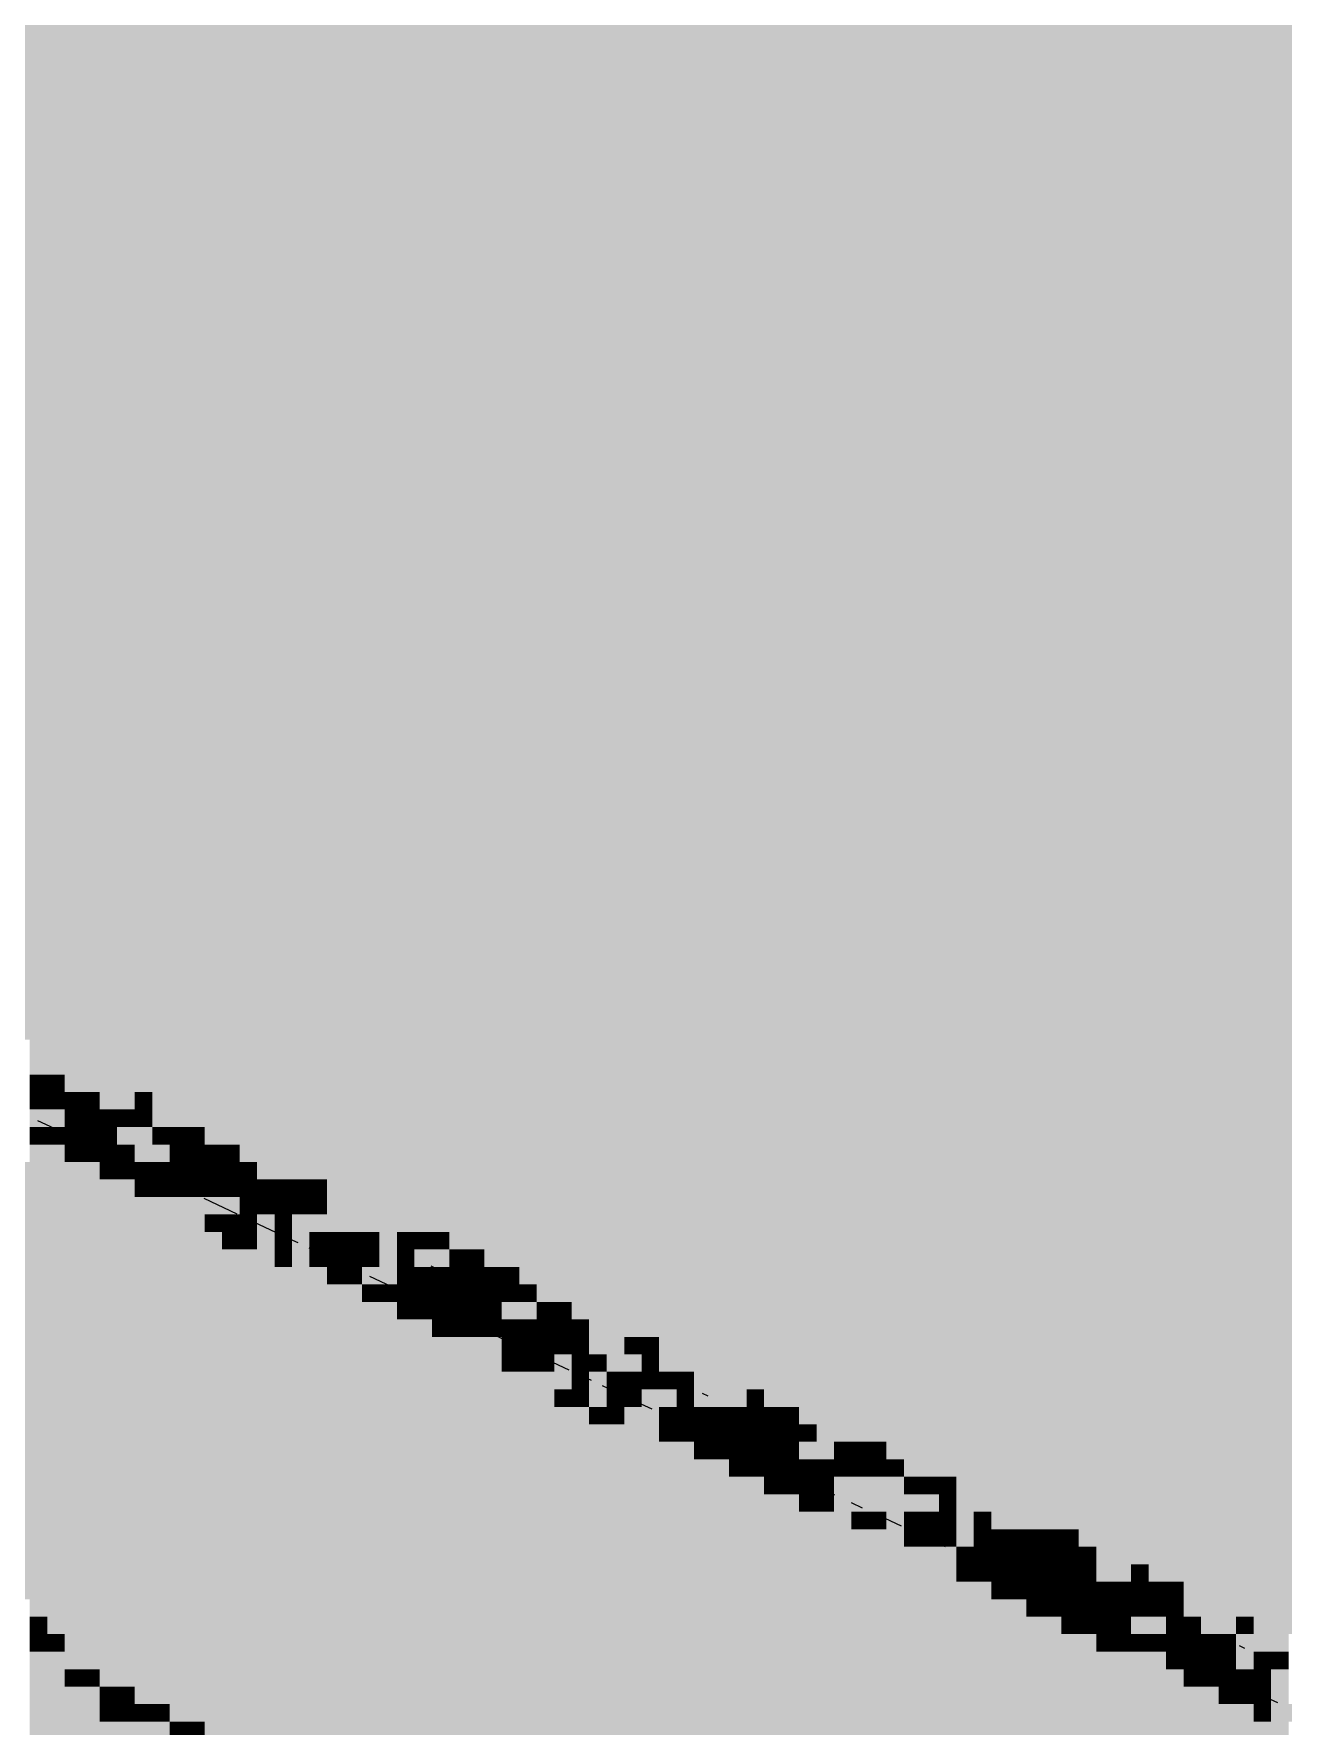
# Paper-space layout '03 3D Building and Roof' of a CAD drawing. Header units: millimetres. Extents: x 5 to 415, y 5 to 292.
# Drawn here: x 171.37 to 183.28, y 198.29 to 214.42 of the extents above; entities that cross this region are included whole.
import ezdxf

# ---------------------------------------------------------------- set-up
doc = ezdxf.new("R2010")
doc.units = ezdxf.units.MM
doc.layers.add('EXISTING', color=7, linetype='Continuous')
doc.layers.add('IMAGES', color=7, linetype='Continuous')

# ---------------------------------------------------------------- blocks, each defined once
blk = doc.blocks.new('SHEET_03')
at = {"layer": 'EXISTING', "color": 250, "lineweight": 9}
for p, q in [((171.728, 203.911), (171.412, 204.06)), ((172.098, 203.738), (171.834, 203.862)), ((172.309, 203.639), (172.203, 203.688)), ((172.467, 203.565), (172.414, 203.589)), ((172.678, 203.466), (172.625, 203.49)), ((172.889, 203.366), (172.784, 203.416)), ((173.575, 203.419), (173.628, 203.394)), ((173.311, 203.168), (172.995, 203.317)), ((173.681, 202.995), (173.417, 203.119)), ((173.892, 202.896), (173.786, 202.945)), ((174.05, 202.822), (173.997, 202.846)), ((174.261, 202.722), (174.208, 202.747)), ((174.472, 202.623), (174.419, 202.648)), ((174.894, 202.425), (174.577, 202.574)), ((175.158, 202.676), (175.211, 202.651)), ((175.105, 202.326), (175, 202.376)), ((175.263, 202.252), (175.211, 202.277)), ((175.474, 202.153), (175.369, 202.202)), ((175.685, 202.054), (175.58, 202.103)), ((175.844, 201.979), (175.791, 202.004)), ((176.477, 201.682), (176.002, 201.905)), ((176.688, 201.583), (176.582, 201.633)), ((176.846, 201.509), (176.793, 201.534)), ((177.057, 201.41), (176.952, 201.459)), ((177.743, 201.462), (177.796, 201.438)), ((177.268, 201.311), (177.163, 201.36)), ((177.426, 201.236), (177.374, 201.261)), ((178.06, 200.939), (177.585, 201.162)), ((178.482, 201.116), (178.534, 201.091)), ((178.271, 200.84), (178.165, 200.89)), ((178.482, 200.741), (178.376, 200.79)), ((178.64, 200.667), (178.587, 200.691)), ((178.851, 200.568), (178.745, 200.617)), ((179.009, 200.493), (178.957, 200.518)), ((179.273, 200.369), (179.168, 200.419)), ((179.642, 200.196), (179.379, 200.32)), ((179.853, 200.097), (179.748, 200.146)), ((180.064, 199.998), (179.959, 200.047)), ((180.223, 199.924), (180.17, 199.948)), ((180.434, 199.824), (180.328, 199.874)), ((181.12, 199.877), (181.172, 199.852)), ((180.856, 199.626), (180.539, 199.775)), ((181.225, 199.453), (180.961, 199.577)), ((181.436, 199.354), (181.331, 199.403)), ((181.647, 199.255), (181.542, 199.304)), ((181.806, 199.18), (181.753, 199.205)), ((182.017, 199.081), (181.911, 199.131)), ((182.439, 198.883), (182.122, 199.032)), ((182.702, 199.134), (182.755, 199.109)), ((182.861, 199.06), (182.914, 199.035)), ((182.65, 198.784), (182.544, 198.834)), ((183.019, 198.611), (182.755, 198.735)), ((183.23, 198.512), (183.125, 198.561))]:
    blk.add_line(p, q, dxfattribs=at)
at = {"layer": 'IMAGES', "color": 7}
for points in [[(150.671, 214.333), (193.33, 214.333), (150.671, 214.5), (193.33, 214.5)], [(151.005, 214.167), (193.663, 214.167), (151.005, 214.333), (193.663, 214.333)], [(151.338, 214), (194.163, 214), (151.338, 214.167), (194.163, 214.167)], [(151.838, 213.833), (194.496, 213.833), (151.838, 214), (194.496, 214)], [(152.171, 213.667), (194.663, 213.667), (152.171, 213.833), (194.663, 213.833)], [(152.504, 213.5), (195.163, 213.5), (152.504, 213.667), (195.163, 213.667)], [(152.838, 213.333), (195.496, 213.333), (152.838, 213.5), (195.496, 213.5)], [(153.171, 213.167), (195.83, 213.167), (153.171, 213.333), (195.83, 213.333)], [(153.671, 213), (196.163, 213), (153.671, 213.167), (196.163, 213.167)], [(153.671, 212.833), (196.496, 212.833), (153.671, 213), (196.496, 213)], [(154.504, 212.667), (196.996, 212.667), (154.504, 212.833), (196.996, 212.833)], [(154.671, 212.5), (197.329, 212.5), (154.671, 212.667), (197.329, 212.667)], [(155.004, 212.333), (197.496, 212.333), (155.004, 212.5), (197.496, 212.5)], [(155.337, 212.167), (197.663, 212.167), (155.337, 212.333), (197.663, 212.333)], [(155.837, 212), (197.829, 212), (155.837, 212.167), (197.829, 212.167)], [(156.17, 211.833), (198.162, 211.833), (156.17, 212), (198.162, 212)], [(156.337, 211.667), (198.662, 211.667), (156.337, 211.833), (198.662, 211.833)], [(156.67, 211.5), (198.996, 211.5), (156.67, 211.667), (198.996, 211.667)], [(157.003, 211.333), (199.162, 211.333), (157.003, 211.5), (199.162, 211.5)], [(157.337, 211.167), (199.662, 211.167), (157.337, 211.333), (199.662, 211.333)], [(157.837, 211), (199.995, 211), (157.837, 211.167), (199.995, 211.167)], [(158.17, 210.833), (200.329, 210.833), (158.17, 211), (200.329, 211)], [(158.67, 210.667), (200.662, 210.667), (158.67, 210.833), (200.662, 210.833)], [(159.003, 210.5), (200.995, 210.5), (159.003, 210.667), (200.995, 210.667)], [(159.336, 210.333), (201.329, 210.333), (159.336, 210.5), (201.329, 210.5)], [(159.67, 210.167), (201.828, 210.167), (159.67, 210.333), (201.828, 210.333)], [(159.836, 210), (202.162, 210), (159.836, 210.167), (202.162, 210.167)], [(160.17, 209.833), (202.328, 209.833), (160.17, 210), (202.328, 210)], [(160.669, 209.667), (202.828, 209.667), (160.669, 209.833), (202.828, 209.833)], [(161.169, 209.5), (203.162, 209.5), (161.169, 209.667), (203.162, 209.667)], [(161.336, 209.333), (203.495, 209.333), (161.336, 209.5), (203.495, 209.5)], [(161.669, 209.167), (203.995, 209.167), (161.669, 209.333), (203.995, 209.333)], [(162.169, 209), (204.328, 209), (162.169, 209.167), (204.328, 209.167)], [(162.502, 208.833), (204.495, 208.833), (162.502, 209), (204.495, 209)], [(162.836, 208.667), (204.994, 208.667), (162.836, 208.833), (204.994, 208.833)], [(163.002, 208.5), (205.328, 208.5), (163.002, 208.667), (205.328, 208.667)], [(163.502, 208.333), (205.661, 208.333), (163.502, 208.5), (205.661, 208.5)], [(163.836, 208.167), (205.994, 208.167), (163.836, 208.333), (205.994, 208.333)], [(164.169, 208), (206.328, 208), (164.169, 208.167), (206.328, 208.167)], [(164.502, 207.833), (206.661, 207.833), (164.502, 208), (206.661, 208)], [(164.835, 207.667), (207.161, 207.667), (164.835, 207.833), (207.161, 207.833)], [(165.335, 207.5), (207.494, 207.5), (165.335, 207.667), (207.494, 207.667)], [(165.669, 207.333), (207.827, 207.333), (165.669, 207.5), (207.827, 207.5)], [(166.168, 207.167), (208.161, 207.167), (166.168, 207.333), (208.161, 207.333)], [(166.335, 207), (208.494, 207), (166.335, 207.167), (208.494, 207.167)], [(166.668, 206.833), (208.994, 206.833), (166.668, 207), (208.994, 207)], [(166.668, 206.667), (209.16, 206.667), (166.668, 206.833), (209.16, 206.833)], [(167.335, 206.5), (209.494, 206.5), (167.335, 206.667), (209.494, 206.667)], [(167.668, 206.333), (209.827, 206.333), (167.668, 206.5), (209.827, 206.5)], [(168.001, 206.167), (210.327, 206.167), (168.001, 206.333), (210.327, 206.333)], [(168.501, 206), (210.66, 206), (168.501, 206.167), (210.66, 206.167)], [(168.835, 205.833), (210.993, 205.833), (168.835, 206), (210.993, 206)], [(169.334, 205.667), (211.327, 205.667), (169.334, 205.833), (211.327, 205.833)], [(169.668, 205.5), (211.66, 205.5), (169.668, 205.667), (211.66, 205.667)], [(169.834, 205.333), (212.16, 205.333), (169.834, 205.5), (212.16, 205.5)], [(170.334, 205.167), (212.493, 205.167), (170.334, 205.333), (212.493, 205.333)], [(170.668, 205), (212.66, 205), (170.668, 205.167), (212.66, 205.167)], [(171.167, 204.833), (212.993, 204.833), (171.167, 205), (212.993, 205)], [(171.334, 204.667), (213.493, 204.667), (171.334, 204.833), (213.493, 204.833)], [(171.334, 204.5), (171.667, 204.5), (171.334, 204.667), (171.667, 204.667)], [(171.667, 204.5), (213.826, 204.5), (171.667, 204.667), (213.826, 204.667)], [(171.334, 204.333), (171.501, 204.333), (171.334, 204.5), (171.501, 204.5)], [(171.501, 204.333), (171.667, 204.333), (171.501, 204.5), (171.667, 204.5)], [(171.667, 204.333), (172.001, 204.333), (171.667, 204.5), (172.001, 204.5)], [(172.001, 204.333), (214.159, 204.333), (172.001, 204.5), (214.159, 204.5)], [(171.334, 204.167), (171.501, 204.167), (171.334, 204.333), (171.501, 204.333)], [(171.501, 204.167), (171.667, 204.167), (171.501, 204.333), (171.667, 204.333)], [(171.667, 204.167), (171.834, 204.167), (171.667, 204.333), (171.834, 204.333)], [(171.834, 204.167), (172.001, 204.167), (171.834, 204.333), (172.001, 204.333)], [(172.001, 204.167), (172.334, 204.167), (172.001, 204.333), (172.334, 204.333)], [(172.334, 204.167), (172.501, 204.167), (172.334, 204.333), (172.501, 204.333)], [(172.501, 204.167), (214.493, 204.167), (172.501, 204.333), (214.493, 204.333)], [(171.334, 204), (171.667, 204), (171.334, 204.167), (171.667, 204.167)], [(171.667, 204), (171.834, 204), (171.667, 204.167), (171.834, 204.167)], [(171.834, 204), (172.001, 204), (171.834, 204.167), (172.001, 204.167)], [(172.001, 204), (172.167, 204), (172.001, 204.167), (172.167, 204.167)], [(172.167, 204), (172.334, 204), (172.167, 204.167), (172.334, 204.167)], [(172.334, 204), (172.501, 204), (172.334, 204.167), (172.501, 204.167)], [(172.501, 204), (172.834, 204), (172.501, 204.167), (172.834, 204.167)], [(172.834, 204), (214.826, 204), (172.834, 204.167), (214.826, 204.167)], [(171.334, 203.833), (171.501, 203.833), (171.334, 204), (171.501, 204)], [(171.501, 203.833), (171.667, 203.833), (171.501, 204), (171.667, 204)], [(171.667, 203.833), (171.834, 203.833), (171.667, 204), (171.834, 204)], [(171.834, 203.833), (172.001, 203.833), (171.834, 204), (172.001, 204)], [(172.001, 203.833), (172.167, 203.833), (172.001, 204), (172.167, 204)], [(172.167, 203.833), (172.501, 203.833), (172.167, 204), (172.501, 204)], [(172.501, 203.833), (172.667, 203.833), (172.501, 204), (172.667, 204)], [(172.667, 203.833), (172.834, 203.833), (172.667, 204), (172.834, 204)], [(172.834, 203.833), (173, 203.833), (172.834, 204), (173, 204)], [(173, 203.833), (215.326, 203.833), (173, 204), (215.326, 204)], [(171.334, 203.667), (171.667, 203.667), (171.334, 203.833), (171.667, 203.833)], [(171.667, 203.667), (171.834, 203.667), (171.667, 203.833), (171.834, 203.833)], [(171.834, 203.667), (172.001, 203.667), (171.834, 203.833), (172.001, 203.833)], [(172.001, 203.667), (172.167, 203.667), (172.001, 203.833), (172.167, 203.833)], [(172.167, 203.667), (172.334, 203.667), (172.167, 203.833), (172.334, 203.833)], [(172.334, 203.667), (172.667, 203.667), (172.334, 203.833), (172.667, 203.833)], [(172.667, 203.667), (172.834, 203.667), (172.667, 203.833), (172.834, 203.833)], [(172.834, 203.667), (173, 203.667), (172.834, 203.833), (173, 203.833)], [(173, 203.667), (173.167, 203.667), (173, 203.833), (173.167, 203.833)], [(173.167, 203.667), (173.334, 203.667), (173.167, 203.833), (173.334, 203.833)], [(173.334, 203.667), (215.659, 203.667), (173.334, 203.833), (215.659, 203.833)], [(162.003, 203.5), (171.667, 203.5), (162.003, 203.667), (171.667, 203.667)], [(171.667, 203.5), (172.001, 203.5), (171.667, 203.667), (172.001, 203.667)], [(172.001, 203.5), (172.167, 203.5), (172.001, 203.667), (172.167, 203.667)], [(172.167, 203.5), (172.334, 203.5), (172.167, 203.667), (172.334, 203.667)], [(172.334, 203.5), (172.501, 203.5), (172.334, 203.667), (172.501, 203.667)], [(172.501, 203.5), (172.667, 203.5), (172.501, 203.667), (172.667, 203.667)], [(172.667, 203.5), (172.834, 203.5), (172.667, 203.667), (172.834, 203.667)], [(172.834, 203.5), (173, 203.5), (172.834, 203.667), (173, 203.667)], [(173, 203.5), (173.167, 203.5), (173, 203.667), (173.167, 203.667)], [(173.167, 203.5), (173.334, 203.5), (173.167, 203.667), (173.334, 203.667)], [(173.334, 203.5), (173.5, 203.5), (173.334, 203.667), (173.5, 203.667)], [(173.5, 203.5), (173.834, 203.5), (173.5, 203.667), (173.834, 203.667)], [(173.834, 203.5), (215.992, 203.5), (173.834, 203.667), (215.992, 203.667)], [(162.336, 203.333), (172.001, 203.333), (162.336, 203.5), (172.001, 203.5)], [(172.001, 203.333), (172.334, 203.333), (172.001, 203.5), (172.334, 203.5)], [(172.334, 203.333), (172.501, 203.333), (172.334, 203.5), (172.501, 203.5)], [(172.501, 203.333), (172.667, 203.333), (172.501, 203.5), (172.667, 203.5)], [(172.667, 203.333), (172.834, 203.333), (172.667, 203.5), (172.834, 203.5)], [(172.834, 203.333), (173, 203.333), (172.834, 203.5), (173, 203.5)], [(173, 203.333), (173.167, 203.333), (173, 203.5), (173.167, 203.5)], [(173.167, 203.333), (173.334, 203.333), (173.167, 203.5), (173.334, 203.5)], [(173.334, 203.333), (173.5, 203.333), (173.334, 203.5), (173.5, 203.5)], [(173.5, 203.333), (173.667, 203.333), (173.5, 203.5), (173.667, 203.5)], [(173.667, 203.333), (173.834, 203.333), (173.667, 203.5), (173.834, 203.5)], [(173.834, 203.333), (174, 203.333), (173.834, 203.5), (174, 203.5)], [(174, 203.333), (174.167, 203.333), (174, 203.5), (174.167, 203.5)], [(174.167, 203.333), (216.326, 203.333), (174.167, 203.5), (216.326, 203.5)], [(162.836, 203.167), (172.334, 203.167), (162.836, 203.333), (172.334, 203.333)], [(172.334, 203.167), (172.667, 203.167), (172.334, 203.333), (172.667, 203.333)], [(172.667, 203.167), (173, 203.167), (172.667, 203.333), (173, 203.333)], [(173, 203.167), (173.334, 203.167), (173, 203.333), (173.334, 203.333)], [(173.334, 203.167), (173.5, 203.167), (173.334, 203.333), (173.5, 203.333)], [(173.5, 203.167), (173.667, 203.167), (173.5, 203.333), (173.667, 203.333)], [(173.667, 203.167), (173.834, 203.167), (173.667, 203.333), (173.834, 203.333)], [(173.834, 203.167), (174, 203.167), (173.834, 203.333), (174, 203.333)], [(174, 203.167), (174.167, 203.167), (174, 203.333), (174.167, 203.333)], [(174.167, 203.167), (174.5, 203.167), (174.167, 203.333), (174.5, 203.333)], [(174.5, 203.167), (216.659, 203.167), (174.5, 203.333), (216.659, 203.333)], [(163.002, 203), (172.667, 203), (163.002, 203.167), (172.667, 203.167)], [(172.667, 203), (173, 203), (172.667, 203.167), (173, 203.167)], [(173, 203), (173.167, 203), (173, 203.167), (173.167, 203.167)], [(173.167, 203), (173.334, 203), (173.167, 203.167), (173.334, 203.167)], [(173.334, 203), (173.5, 203), (173.334, 203.167), (173.5, 203.167)], [(173.5, 202.833), (173.667, 202.833), (173.5, 203.167), (173.667, 203.167)], [(173.667, 203), (173.834, 203), (173.667, 203.167), (173.834, 203.167)], [(173.834, 203), (174.167, 203), (173.834, 203.167), (174.167, 203.167)], [(174.167, 203), (174.5, 203), (174.167, 203.167), (174.5, 203.167)], [(174.5, 203), (174.833, 203), (174.5, 203.167), (174.833, 203.167)], [(174.833, 203), (216.992, 203), (174.833, 203.167), (216.992, 203.167)], [(163.336, 202.833), (173.167, 202.833), (163.336, 203), (173.167, 203)], [(173.167, 202.833), (173.334, 202.833), (173.167, 203), (173.334, 203)], [(173.334, 202.833), (173.5, 202.833), (173.334, 203), (173.5, 203)], [(173.667, 202.833), (173.834, 202.833), (173.667, 203), (173.834, 203)], [(173.834, 202.667), (174, 202.667), (173.834, 203), (174, 203)], [(174, 202.833), (174.167, 202.833), (174, 203), (174.167, 203)], [(174.167, 202.833), (174.334, 202.833), (174.167, 203), (174.334, 203)], [(174.334, 202.833), (174.5, 202.833), (174.334, 203), (174.5, 203)], [(174.5, 202.833), (174.667, 202.833), (174.5, 203), (174.667, 203)], [(174.667, 202.667), (174.833, 202.667), (174.667, 203), (174.833, 203)], [(174.833, 202.833), (175, 202.833), (174.833, 203), (175, 203)], [(175, 202.833), (175.167, 202.833), (175, 203), (175.167, 203)], [(175.167, 202.833), (175.333, 202.833), (175.167, 203), (175.333, 203)], [(175.333, 202.833), (217.326, 202.833), (175.333, 203), (217.326, 203)], [(164.002, 202.667), (173.334, 202.667), (164.002, 202.833), (173.334, 202.833)], [(173.334, 202.667), (173.667, 202.667), (173.334, 202.833), (173.667, 202.833)], [(173.667, 202.667), (173.834, 202.667), (173.667, 202.833), (173.834, 202.833)], [(174, 202.667), (174.167, 202.667), (174, 202.833), (174.167, 202.833)], [(174.167, 202.667), (174.334, 202.667), (174.167, 202.833), (174.334, 202.833)], [(174.334, 202.667), (174.5, 202.667), (174.334, 202.833), (174.5, 202.833)], [(174.5, 202.667), (174.667, 202.667), (174.5, 202.833), (174.667, 202.833)], [(174.833, 202.667), (175, 202.667), (174.833, 202.833), (175, 202.833)], [(175, 202.667), (175.333, 202.667), (175, 202.833), (175.333, 202.833)], [(175.333, 202.667), (175.5, 202.667), (175.333, 202.833), (175.5, 202.833)], [(175.5, 202.667), (175.667, 202.667), (175.5, 202.833), (175.667, 202.833)], [(175.667, 202.667), (217.659, 202.667), (175.667, 202.833), (217.659, 202.833)], [(164.335, 202.5), (173.667, 202.5), (164.335, 202.667), (173.667, 202.667)], [(173.667, 202.5), (174.167, 202.5), (173.667, 202.667), (174.167, 202.667)], [(174.167, 202.5), (174.334, 202.5), (174.167, 202.667), (174.334, 202.667)], [(174.334, 202.5), (174.5, 202.5), (174.334, 202.667), (174.5, 202.667)], [(174.5, 202.5), (174.833, 202.5), (174.5, 202.667), (174.833, 202.667)], [(174.833, 202.5), (175, 202.5), (174.833, 202.667), (175, 202.667)], [(175, 202.5), (175.167, 202.5), (175, 202.667), (175.167, 202.667)], [(175.167, 202.5), (175.333, 202.5), (175.167, 202.667), (175.333, 202.667)], [(175.333, 202.5), (175.5, 202.5), (175.333, 202.667), (175.5, 202.667)], [(175.5, 202.5), (175.667, 202.5), (175.5, 202.667), (175.667, 202.667)], [(175.667, 202.5), (175.833, 202.5), (175.667, 202.667), (175.833, 202.667)], [(175.833, 202.5), (176, 202.5), (175.833, 202.667), (176, 202.667)], [(176, 202.5), (217.992, 202.5), (176, 202.667), (217.992, 202.667)], [(164.502, 202.333), (174.167, 202.333), (164.502, 202.5), (174.167, 202.5)], [(174.167, 202.333), (174.5, 202.333), (174.167, 202.5), (174.5, 202.5)], [(174.5, 202.333), (174.667, 202.333), (174.5, 202.5), (174.667, 202.5)], [(174.667, 202.333), (174.833, 202.333), (174.667, 202.5), (174.833, 202.5)], [(174.833, 202.333), (175, 202.333), (174.833, 202.5), (175, 202.5)], [(175, 202.333), (175.167, 202.333), (175, 202.5), (175.167, 202.5)], [(175.167, 202.333), (175.333, 202.333), (175.167, 202.5), (175.333, 202.5)], [(175.333, 202.333), (175.5, 202.333), (175.333, 202.5), (175.5, 202.5)], [(175.5, 202.333), (175.667, 202.333), (175.5, 202.5), (175.667, 202.5)], [(175.667, 202.333), (175.833, 202.333), (175.667, 202.5), (175.833, 202.5)], [(175.833, 202.333), (176, 202.333), (175.833, 202.5), (176, 202.5)], [(176, 202.333), (176.167, 202.333), (176, 202.5), (176.167, 202.5)], [(176.167, 202.333), (217.992, 202.333), (176.167, 202.5), (217.992, 202.5)], [(164.835, 202.167), (174.5, 202.167), (164.835, 202.333), (174.5, 202.333)], [(174.5, 202.167), (174.833, 202.167), (174.5, 202.333), (174.833, 202.333)], [(174.833, 202.167), (175, 202.167), (174.833, 202.333), (175, 202.333)], [(175, 202.167), (175.167, 202.167), (175, 202.333), (175.167, 202.333)], [(175.167, 202.167), (175.333, 202.167), (175.167, 202.333), (175.333, 202.333)], [(175.333, 202.167), (175.5, 202.167), (175.333, 202.333), (175.5, 202.333)], [(175.5, 202.167), (175.667, 202.167), (175.5, 202.333), (175.667, 202.333)], [(175.667, 202.167), (175.833, 202.167), (175.667, 202.333), (175.833, 202.333)], [(175.833, 202.167), (176.167, 202.167), (175.833, 202.333), (176.167, 202.333)], [(176.167, 202.167), (176.333, 202.167), (176.167, 202.333), (176.333, 202.333)], [(176.333, 202.167), (176.5, 202.167), (176.333, 202.333), (176.5, 202.333)], [(176.5, 202.167), (218.159, 202.167), (176.5, 202.333), (218.159, 202.333)], [(165.169, 202), (174.833, 202), (165.169, 202.167), (174.833, 202.167)], [(174.833, 202), (175.167, 202), (174.833, 202.167), (175.167, 202.167)], [(175.167, 202), (175.333, 202), (175.167, 202.167), (175.333, 202.167)], [(175.333, 202), (175.5, 202), (175.333, 202.167), (175.5, 202.167)], [(175.5, 202), (175.667, 202), (175.5, 202.167), (175.667, 202.167)], [(175.667, 202), (175.833, 202), (175.667, 202.167), (175.833, 202.167)], [(175.833, 202), (176, 202), (175.833, 202.167), (176, 202.167)], [(176, 202), (176.167, 202), (176, 202.167), (176.167, 202.167)], [(176.167, 202), (176.333, 202), (176.167, 202.167), (176.333, 202.167)], [(176.333, 202), (176.5, 202), (176.333, 202.167), (176.5, 202.167)], [(176.5, 202), (176.666, 202), (176.5, 202.167), (176.666, 202.167)], [(176.666, 202), (177.166, 202), (176.666, 202.167), (177.166, 202.167)], [(177.166, 202), (253.485, 202), (177.166, 202.167), (253.485, 202.167)], [(165.502, 201.833), (175.167, 201.833), (165.502, 202), (175.167, 202)], [(175.167, 201.833), (175.5, 201.833), (175.167, 202), (175.5, 202)], [(175.5, 201.833), (175.833, 201.833), (175.5, 202), (175.833, 202)], [(175.833, 201.833), (176, 201.833), (175.833, 202), (176, 202)], [(176, 201.833), (176.167, 201.833), (176, 202), (176.167, 202)], [(176.167, 201.833), (176.333, 201.833), (176.167, 202), (176.333, 202)], [(176.333, 201.833), (176.5, 201.833), (176.333, 202), (176.5, 202)], [(176.5, 201.833), (176.666, 201.833), (176.5, 202), (176.666, 202)], [(176.666, 201.833), (177, 201.833), (176.666, 202), (177, 202)], [(177, 201.833), (177.166, 201.833), (177, 202), (177.166, 202)], [(177.166, 201.833), (177.333, 201.833), (177.166, 202), (177.333, 202)], [(177.333, 201.833), (253.819, 201.833), (177.333, 202), (253.819, 202)], [(166.002, 201.667), (175.5, 201.667), (166.002, 201.833), (175.5, 201.833)], [(175.5, 201.667), (175.833, 201.667), (175.5, 201.833), (175.833, 201.833)], [(175.833, 201.667), (176, 201.667), (175.833, 201.833), (176, 201.833)], [(176, 201.667), (176.167, 201.667), (176, 201.833), (176.167, 201.833)], [(176.167, 201.667), (176.333, 201.667), (176.167, 201.833), (176.333, 201.833)], [(176.333, 201.5), (176.5, 201.5), (176.333, 201.833), (176.5, 201.833)], [(176.5, 201.667), (176.666, 201.667), (176.5, 201.833), (176.666, 201.833)], [(176.666, 201.667), (176.833, 201.667), (176.666, 201.833), (176.833, 201.833)], [(176.833, 201.667), (177.166, 201.667), (176.833, 201.833), (177.166, 201.833)], [(177.166, 201.667), (177.333, 201.667), (177.166, 201.833), (177.333, 201.833)], [(177.333, 201.667), (178, 201.667), (177.333, 201.833), (178, 201.833)], [(178, 201.667), (254.152, 201.667), (178, 201.833), (254.152, 201.833)], [(166.168, 201.5), (176, 201.5), (166.168, 201.667), (176, 201.667)], [(176, 201.5), (176.333, 201.5), (176, 201.667), (176.333, 201.667)], [(176.5, 201.5), (176.666, 201.5), (176.5, 201.667), (176.666, 201.667)], [(176.666, 201.333), (176.833, 201.333), (176.666, 201.667), (176.833, 201.667)], [(176.833, 201.5), (177, 201.5), (176.833, 201.667), (177, 201.667)], [(177, 201.5), (177.166, 201.5), (177, 201.667), (177.166, 201.667)], [(177.166, 201.5), (177.333, 201.5), (177.166, 201.667), (177.333, 201.667)], [(177.333, 201.5), (177.5, 201.5), (177.333, 201.667), (177.5, 201.667)], [(177.5, 201.5), (177.666, 201.5), (177.5, 201.667), (177.666, 201.667)], [(177.666, 201.5), (178, 201.5), (177.666, 201.667), (178, 201.667)], [(178, 201.333), (178.166, 201.333), (178, 201.667), (178.166, 201.667)], [(178.166, 201.5), (222.158, 201.5), (178.166, 201.667), (222.158, 201.667)], [(166.668, 201.333), (176.333, 201.333), (166.668, 201.5), (176.333, 201.5)], [(176.333, 201.333), (176.5, 201.333), (176.333, 201.5), (176.5, 201.5)], [(176.5, 201.333), (176.666, 201.333), (176.5, 201.5), (176.666, 201.5)], [(176.833, 201.333), (177, 201.333), (176.833, 201.5), (177, 201.5)], [(177, 201.333), (177.166, 201.333), (177, 201.5), (177.166, 201.5)], [(177.166, 201.333), (177.5, 201.333), (177.166, 201.5), (177.5, 201.5)], [(177.5, 201.333), (177.666, 201.333), (177.5, 201.5), (177.666, 201.5)], [(177.666, 201.333), (178, 201.333), (177.666, 201.5), (178, 201.5)], [(178.166, 201.333), (178.333, 201.333), (178.166, 201.5), (178.333, 201.5)], [(178.333, 201.333), (222.158, 201.333), (178.333, 201.5), (222.158, 201.5)], [(167.002, 201.167), (176.666, 201.167), (167.002, 201.333), (176.666, 201.333)], [(176.666, 201.167), (176.833, 201.167), (176.666, 201.333), (176.833, 201.333)], [(176.833, 201.167), (177, 201.167), (176.833, 201.333), (177, 201.333)], [(177, 201.167), (177.333, 201.167), (177, 201.333), (177.333, 201.333)], [(177.333, 201.167), (177.5, 201.167), (177.333, 201.333), (177.5, 201.333)], [(177.5, 201.167), (177.666, 201.167), (177.5, 201.333), (177.666, 201.333)], [(177.666, 201.167), (177.833, 201.167), (177.666, 201.333), (177.833, 201.333)], [(177.833, 201.167), (178, 201.167), (177.833, 201.333), (178, 201.333)], [(178, 201.167), (178.166, 201.167), (178, 201.333), (178.166, 201.333)], [(178.166, 201.167), (178.333, 201.167), (178.166, 201.333), (178.333, 201.333)], [(178.333, 201.167), (178.499, 201.167), (178.333, 201.333), (178.499, 201.333)], [(178.499, 201.167), (178.666, 201.167), (178.499, 201.333), (178.666, 201.333)], [(178.666, 201.167), (222.158, 201.167), (178.666, 201.333), (222.158, 201.333)], [(167.668, 201), (176.833, 201), (167.668, 201.167), (176.833, 201.167)], [(176.833, 201), (177.333, 201), (176.833, 201.167), (177.333, 201.167)], [(177.333, 201), (177.5, 201), (177.333, 201.167), (177.5, 201.167)], [(177.5, 201), (177.666, 201), (177.5, 201.167), (177.666, 201.167)], [(177.666, 201), (177.833, 201), (177.666, 201.167), (177.833, 201.167)], [(177.833, 201), (178, 201), (177.833, 201.167), (178, 201.167)], [(178, 201), (178.166, 201), (178, 201.167), (178.166, 201.167)], [(178.166, 201), (178.333, 201), (178.166, 201.167), (178.333, 201.167)], [(178.333, 201), (178.499, 201), (178.333, 201.167), (178.499, 201.167)], [(178.499, 201), (178.666, 201), (178.499, 201.167), (178.666, 201.167)], [(178.666, 201), (178.833, 201), (178.666, 201.167), (178.833, 201.167)], [(178.833, 201), (179.166, 201), (178.833, 201.167), (179.166, 201.167)], [(179.166, 201), (222.325, 201), (179.166, 201.167), (222.325, 201.167)], [(167.835, 200.833), (177.333, 200.833), (167.835, 201), (177.333, 201)], [(177.333, 200.833), (177.666, 200.833), (177.333, 201), (177.666, 201)], [(177.666, 200.833), (177.833, 200.833), (177.666, 201), (177.833, 201)], [(177.833, 200.833), (178, 200.833), (177.833, 201), (178, 201)], [(178, 200.833), (178.166, 200.833), (178, 201), (178.166, 201)], [(178.166, 200.833), (178.333, 200.833), (178.166, 201), (178.333, 201)], [(178.333, 200.833), (178.499, 200.833), (178.333, 201), (178.499, 201)], [(178.499, 200.833), (178.666, 200.833), (178.499, 201), (178.666, 201)], [(178.666, 200.833), (178.999, 200.833), (178.666, 201), (178.999, 201)], [(178.999, 200.833), (179.166, 200.833), (178.999, 201), (179.166, 201)], [(179.166, 200.833), (179.333, 200.833), (179.166, 201), (179.333, 201)], [(179.333, 200.833), (179.499, 200.833), (179.333, 201), (179.499, 201)], [(179.499, 200.833), (222.825, 200.833), (179.499, 201), (222.825, 201)], [(167.835, 200.667), (177.666, 200.667), (167.835, 200.833), (177.666, 200.833)], [(177.666, 200.667), (178, 200.667), (177.666, 200.833), (178, 200.833)], [(178, 200.667), (178.166, 200.667), (178, 200.833), (178.166, 200.833)], [(178.166, 200.667), (178.333, 200.667), (178.166, 200.833), (178.333, 200.833)], [(178.333, 200.667), (178.499, 200.667), (178.333, 200.833), (178.499, 200.833)], [(178.499, 200.667), (178.666, 200.667), (178.499, 200.833), (178.666, 200.833)], [(178.666, 200.667), (178.833, 200.667), (178.666, 200.833), (178.833, 200.833)], [(178.833, 200.667), (178.999, 200.667), (178.833, 200.833), (178.999, 200.833)], [(178.999, 200.667), (179.166, 200.667), (178.999, 200.833), (179.166, 200.833)], [(179.166, 200.667), (179.333, 200.667), (179.166, 200.833), (179.333, 200.833)], [(179.333, 200.667), (179.499, 200.667), (179.333, 200.833), (179.499, 200.833)], [(179.499, 200.667), (179.666, 200.667), (179.499, 200.833), (179.666, 200.833)], [(179.666, 200.667), (214.159, 200.667), (179.666, 200.833), (214.159, 200.833)], [(168.335, 200.5), (178, 200.5), (168.335, 200.667), (178, 200.667)], [(178, 200.5), (178.333, 200.5), (178, 200.667), (178.333, 200.667)], [(178.333, 200.5), (178.499, 200.5), (178.333, 200.667), (178.499, 200.667)], [(178.499, 200.5), (178.666, 200.5), (178.499, 200.667), (178.666, 200.667)], [(178.666, 200.5), (178.833, 200.5), (178.666, 200.667), (178.833, 200.667)], [(178.833, 200.5), (178.999, 200.5), (178.833, 200.667), (178.999, 200.667)], [(178.999, 200.5), (179.333, 200.5), (178.999, 200.667), (179.333, 200.667)], [(179.333, 200.5), (179.666, 200.5), (179.333, 200.667), (179.666, 200.667)], [(179.666, 200.5), (179.833, 200.5), (179.666, 200.667), (179.833, 200.667)], [(179.833, 200.5), (179.999, 200.5), (179.833, 200.667), (179.999, 200.667)], [(179.999, 200.5), (180.166, 200.5), (179.999, 200.667), (180.166, 200.667)], [(180.166, 200.5), (213.993, 200.5), (180.166, 200.667), (213.993, 200.667)], [(168.835, 200.333), (178.333, 200.333), (168.835, 200.5), (178.333, 200.5)], [(178.333, 200.333), (178.666, 200.333), (178.333, 200.5), (178.666, 200.5)], [(178.666, 200.333), (178.833, 200.333), (178.666, 200.5), (178.833, 200.5)], [(178.833, 200.333), (178.999, 200.333), (178.833, 200.5), (178.999, 200.5)], [(178.999, 200.333), (179.333, 200.333), (178.999, 200.5), (179.333, 200.5)], [(179.333, 200.333), (179.666, 200.333), (179.333, 200.5), (179.666, 200.5)], [(179.666, 200.333), (179.999, 200.333), (179.666, 200.5), (179.999, 200.5)], [(179.999, 200.333), (180.166, 200.333), (179.999, 200.5), (180.166, 200.5)], [(180.166, 200.333), (180.499, 200.333), (180.166, 200.5), (180.499, 200.5)], [(180.499, 200.333), (213.326, 200.333), (180.499, 200.5), (213.326, 200.5)], [(169.168, 200.167), (178.666, 200.167), (169.168, 200.333), (178.666, 200.333)], [(178.666, 200.167), (179.166, 200.167), (178.666, 200.333), (179.166, 200.333)], [(179.166, 200.167), (179.333, 200.167), (179.166, 200.333), (179.333, 200.333)], [(179.333, 200.167), (179.499, 200.167), (179.333, 200.333), (179.499, 200.333)], [(179.499, 200), (179.666, 200), (179.499, 200.333), (179.666, 200.333)], [(179.666, 200.167), (179.833, 200.167), (179.666, 200.333), (179.833, 200.333)], [(179.833, 200.167), (179.999, 200.167), (179.833, 200.333), (179.999, 200.333)], [(179.999, 200.167), (180.166, 200.167), (179.999, 200.333), (180.166, 200.333)], [(180.166, 200), (180.332, 200), (180.166, 200.333), (180.332, 200.333)], [(180.332, 200.167), (180.499, 200.167), (180.332, 200.333), (180.499, 200.333)], [(180.499, 200.167), (180.832, 200.167), (180.499, 200.333), (180.832, 200.333)], [(180.832, 200.167), (213.16, 200.167), (180.832, 200.333), (213.16, 200.333)], [(169.501, 200), (179.166, 200), (169.501, 200.167), (179.166, 200.167)], [(179.166, 200), (179.499, 200), (179.166, 200.167), (179.499, 200.167)], [(179.666, 200), (179.833, 200), (179.666, 200.167), (179.833, 200.167)], [(179.833, 200), (179.999, 200), (179.833, 200.167), (179.999, 200.167)], [(179.999, 200), (180.166, 200), (179.999, 200.167), (180.166, 200.167)], [(180.332, 200), (180.499, 200), (180.332, 200.167), (180.499, 200.167)], [(180.499, 200), (180.666, 200), (180.499, 200.167), (180.666, 200.167)], [(180.666, 200), (180.832, 200), (180.666, 200.167), (180.832, 200.167)], [(180.832, 200), (180.999, 200), (180.832, 200.167), (180.999, 200.167)], [(180.999, 200), (181.166, 200), (180.999, 200.167), (181.166, 200.167)], [(181.166, 200), (181.332, 200), (181.166, 200.167), (181.332, 200.167)], [(181.332, 200), (212.66, 200), (181.332, 200.167), (212.66, 200.167)], [(169.834, 199.833), (179.499, 199.833), (169.834, 200), (179.499, 200)], [(179.499, 199.833), (179.833, 199.833), (179.499, 200), (179.833, 200)], [(179.833, 199.833), (180.166, 199.833), (179.833, 200), (180.166, 200)], [(180.166, 199.833), (180.332, 199.833), (180.166, 200), (180.332, 200)], [(180.332, 199.833), (180.499, 199.833), (180.332, 200), (180.499, 200)], [(180.499, 199.833), (180.666, 199.833), (180.499, 200), (180.666, 200)], [(180.666, 199.833), (180.832, 199.833), (180.666, 200), (180.832, 200)], [(180.832, 199.833), (180.999, 199.833), (180.832, 200), (180.999, 200)], [(180.999, 199.833), (181.166, 199.833), (180.999, 200), (181.166, 200)], [(181.166, 199.833), (181.332, 199.833), (181.166, 200), (181.332, 200)], [(181.332, 199.833), (181.499, 199.833), (181.332, 200), (181.499, 200)], [(181.499, 199.833), (212.493, 199.833), (181.499, 200), (212.493, 200)], [(170.168, 199.667), (179.833, 199.667), (170.168, 199.833), (179.833, 199.833)], [(179.833, 199.667), (180.166, 199.667), (179.833, 199.833), (180.166, 199.833)], [(180.166, 199.667), (180.332, 199.667), (180.166, 199.833), (180.332, 199.833)], [(180.332, 199.667), (180.499, 199.667), (180.332, 199.833), (180.499, 199.833)], [(180.499, 199.667), (180.666, 199.667), (180.499, 199.833), (180.666, 199.833)], [(180.666, 199.667), (180.832, 199.667), (180.666, 199.833), (180.832, 199.833)], [(180.832, 199.667), (180.999, 199.667), (180.832, 199.833), (180.999, 199.833)], [(180.999, 199.667), (181.166, 199.667), (180.999, 199.833), (181.166, 199.833)], [(181.166, 199.667), (181.332, 199.667), (181.166, 199.833), (181.332, 199.833)], [(181.332, 199.667), (181.499, 199.667), (181.332, 199.833), (181.499, 199.833)], [(181.499, 199.667), (181.832, 199.667), (181.499, 199.833), (181.832, 199.833)], [(181.832, 199.667), (181.999, 199.667), (181.832, 199.833), (181.999, 199.833)], [(181.999, 199.667), (212.326, 199.667), (181.999, 199.833), (212.326, 199.833)], [(170.501, 199.5), (180.166, 199.5), (170.501, 199.667), (180.166, 199.667)], [(180.166, 199.5), (180.499, 199.5), (180.166, 199.667), (180.499, 199.667)], [(180.499, 199.5), (180.666, 199.5), (180.499, 199.667), (180.666, 199.667)], [(180.666, 199.5), (180.832, 199.5), (180.666, 199.667), (180.832, 199.667)], [(180.832, 199.5), (180.999, 199.5), (180.832, 199.667), (180.999, 199.667)], [(180.999, 199.5), (181.166, 199.5), (180.999, 199.667), (181.166, 199.667)], [(181.166, 199.5), (181.332, 199.5), (181.166, 199.667), (181.332, 199.667)], [(181.332, 199.5), (181.499, 199.5), (181.332, 199.667), (181.499, 199.667)], [(181.499, 199.5), (181.666, 199.5), (181.499, 199.667), (181.666, 199.667)], [(181.666, 199.5), (181.832, 199.5), (181.666, 199.667), (181.832, 199.667)], [(181.832, 199.5), (181.999, 199.5), (181.832, 199.667), (181.999, 199.667)], [(181.999, 199.5), (182.165, 199.5), (181.999, 199.667), (182.165, 199.667)], [(182.165, 199.5), (182.332, 199.5), (182.165, 199.667), (182.332, 199.667)], [(182.332, 199.5), (212.493, 199.5), (182.332, 199.667), (212.493, 199.667)], [(171.334, 199.333), (180.499, 199.333), (171.334, 199.5), (180.499, 199.5)], [(180.499, 199.333), (180.832, 199.333), (180.499, 199.5), (180.832, 199.5)], [(180.832, 199.333), (180.999, 199.333), (180.832, 199.5), (180.999, 199.5)], [(180.999, 199.333), (181.166, 199.333), (180.999, 199.5), (181.166, 199.5)], [(181.166, 199.333), (181.332, 199.333), (181.166, 199.5), (181.332, 199.5)], [(181.332, 199.333), (181.499, 199.333), (181.332, 199.5), (181.499, 199.5)], [(181.499, 199.333), (181.666, 199.333), (181.499, 199.5), (181.666, 199.5)], [(181.666, 199.333), (181.832, 199.333), (181.666, 199.5), (181.832, 199.5)], [(181.832, 199.333), (181.999, 199.333), (181.832, 199.5), (181.999, 199.5)], [(181.999, 199.333), (182.165, 199.333), (181.999, 199.5), (182.165, 199.5)], [(182.165, 199.333), (182.332, 199.333), (182.165, 199.5), (182.332, 199.5)], [(182.332, 199.333), (182.832, 199.333), (182.332, 199.5), (182.832, 199.5)], [(182.832, 199.333), (211.493, 199.333), (182.832, 199.5), (211.493, 199.5)], [(171.334, 199.167), (171.501, 199.167), (171.334, 199.333), (171.501, 199.333)], [(171.501, 199.167), (180.832, 199.167), (171.501, 199.333), (180.832, 199.333)], [(180.832, 199.167), (181.166, 199.167), (180.832, 199.333), (181.166, 199.333)], [(181.166, 199.167), (181.332, 199.167), (181.166, 199.333), (181.332, 199.333)], [(181.332, 199.167), (181.499, 199.167), (181.332, 199.333), (181.499, 199.333)], [(181.499, 199.167), (181.666, 199.167), (181.499, 199.333), (181.666, 199.333)], [(181.666, 199.167), (181.832, 199.167), (181.666, 199.333), (181.832, 199.333)], [(181.832, 199.167), (182.165, 199.167), (181.832, 199.333), (182.165, 199.333)], [(182.165, 199.167), (182.332, 199.167), (182.165, 199.333), (182.332, 199.333)], [(182.332, 199.167), (182.499, 199.167), (182.332, 199.333), (182.499, 199.333)], [(182.499, 199.167), (182.832, 199.167), (182.499, 199.333), (182.832, 199.333)], [(182.832, 199.167), (182.999, 199.167), (182.832, 199.333), (182.999, 199.333)], [(182.999, 199.167), (210.993, 199.167), (182.999, 199.333), (210.993, 199.333)], [(171.334, 199), (171.501, 199), (171.334, 199.167), (171.501, 199.167)], [(171.501, 199), (171.667, 199), (171.501, 199.167), (171.667, 199.167)], [(171.667, 199), (181.166, 199), (171.667, 199.167), (181.166, 199.167)], [(181.166, 199), (181.499, 199), (181.166, 199.167), (181.499, 199.167)], [(181.499, 199), (181.666, 199), (181.499, 199.167), (181.666, 199.167)], [(181.666, 199), (181.832, 199), (181.666, 199.167), (181.832, 199.167)], [(181.832, 199), (181.999, 199), (181.832, 199.167), (181.999, 199.167)], [(181.999, 199), (182.165, 199), (181.999, 199.167), (182.165, 199.167)], [(182.165, 199), (182.332, 199), (182.165, 199.167), (182.332, 199.167)], [(182.332, 199), (182.499, 199), (182.332, 199.167), (182.499, 199.167)], [(182.499, 199), (182.665, 199), (182.499, 199.167), (182.665, 199.167)], [(182.665, 199), (182.832, 199), (182.665, 199.167), (182.832, 199.167)], [(182.832, 198.833), (182.999, 198.833), (182.832, 199.167), (182.999, 199.167)], [(182.999, 199), (183.332, 199), (182.999, 199.167), (183.332, 199.167)], [(171.334, 189.833), (171.501, 189.833), (171.334, 199), (171.501, 199)], [(171.501, 198.833), (172.001, 198.833), (171.501, 199), (172.001, 199)], [(172.001, 198.833), (181.499, 198.833), (172.001, 199), (181.499, 199)], [(181.499, 198.833), (181.832, 198.833), (181.499, 199), (181.832, 199)], [(181.832, 198.833), (182.165, 198.833), (181.832, 199), (182.165, 199)], [(182.165, 198.833), (182.332, 198.833), (182.165, 199), (182.332, 199)], [(182.332, 198.833), (182.499, 198.833), (182.332, 199), (182.499, 199)], [(182.499, 198.833), (182.665, 198.833), (182.499, 199), (182.665, 199)], [(182.665, 198.833), (182.832, 198.833), (182.665, 199), (182.832, 199)], [(182.999, 198.833), (183.165, 198.833), (182.999, 199), (183.165, 199)], [(183.165, 198.833), (183.332, 198.833), (183.165, 199), (183.332, 199)], [(171.501, 189.333), (171.667, 189.333), (171.501, 198.833), (171.667, 198.833)], [(171.667, 198.667), (171.834, 198.667), (171.667, 198.833), (171.834, 198.833)], [(171.834, 198.667), (172.001, 198.667), (171.834, 198.833), (172.001, 198.833)], [(172.001, 198.667), (172.334, 198.667), (172.001, 198.833), (172.334, 198.833)], [(172.334, 198.667), (181.832, 198.667), (172.334, 198.833), (181.832, 198.833)], [(181.832, 198.667), (182.332, 198.667), (181.832, 198.833), (182.332, 198.833)], [(182.332, 198.667), (182.499, 198.667), (182.332, 198.833), (182.499, 198.833)], [(182.499, 198.667), (182.665, 198.667), (182.499, 198.833), (182.665, 198.833)], [(182.665, 198.667), (182.832, 198.667), (182.665, 198.833), (182.832, 198.833)], [(182.832, 198.667), (182.999, 198.667), (182.832, 198.833), (182.999, 198.833)], [(182.999, 198.667), (183.165, 198.667), (182.999, 198.833), (183.165, 198.833)], [(183.165, 198.5), (183.332, 198.5), (183.165, 198.833), (183.332, 198.833)], [(171.667, 189.5), (171.834, 189.5), (171.667, 198.667), (171.834, 198.667)], [(171.834, 198.333), (172.001, 198.333), (171.834, 198.667), (172.001, 198.667)], [(172.001, 198.5), (172.167, 198.5), (172.001, 198.667), (172.167, 198.667)], [(172.167, 198.5), (172.334, 198.5), (172.167, 198.667), (172.334, 198.667)], [(172.334, 198.5), (172.667, 198.5), (172.334, 198.667), (172.667, 198.667)], [(172.667, 198.5), (182.332, 198.5), (172.667, 198.667), (182.332, 198.667)], [(182.332, 198.5), (182.665, 198.5), (182.332, 198.667), (182.665, 198.667)], [(182.665, 198.5), (182.832, 198.5), (182.665, 198.667), (182.832, 198.667)], [(182.832, 198.5), (182.999, 198.5), (182.832, 198.667), (182.999, 198.667)], [(182.999, 198.5), (183.165, 198.5), (182.999, 198.667), (183.165, 198.667)], [(172.001, 198.333), (172.167, 198.333), (172.001, 198.5), (172.167, 198.5)], [(172.167, 198.333), (172.334, 198.333), (172.167, 198.5), (172.334, 198.5)], [(172.334, 198.333), (172.501, 198.333), (172.334, 198.5), (172.501, 198.5)], [(172.501, 198.333), (172.667, 198.333), (172.501, 198.5), (172.667, 198.5)], [(172.667, 198.333), (173, 198.333), (172.667, 198.5), (173, 198.5)], [(173, 198.333), (182.665, 198.333), (173, 198.5), (182.665, 198.5)], [(182.665, 198.333), (182.999, 198.333), (182.665, 198.5), (182.999, 198.5)], [(182.999, 198.333), (183.165, 198.333), (182.999, 198.5), (183.165, 198.5)], [(183.165, 198.333), (183.499, 198.333), (183.165, 198.5), (183.499, 198.5)], [(171.834, 198.167), (172.667, 198.167), (171.834, 198.333), (172.667, 198.333)], [(172.667, 198.167), (172.834, 198.167), (172.667, 198.333), (172.834, 198.333)], [(172.834, 198.167), (173, 198.167), (172.834, 198.333), (173, 198.333)], [(173, 198.167), (173.334, 198.167), (173, 198.333), (173.334, 198.333)], [(173.334, 198.167), (182.999, 198.167), (173.334, 198.333), (182.999, 198.333)], [(182.999, 198.167), (183.332, 198.167), (182.999, 198.333), (183.332, 198.333)]]:
    blk.add_solid(points, dxfattribs=at)

psp = doc.layouts.new('03 3D Building and Roof')

# ---------------------------------------------------------------- block references
psp.add_blockref('SHEET_03', (0, 0))

doc.saveas('drawing.dxf')
